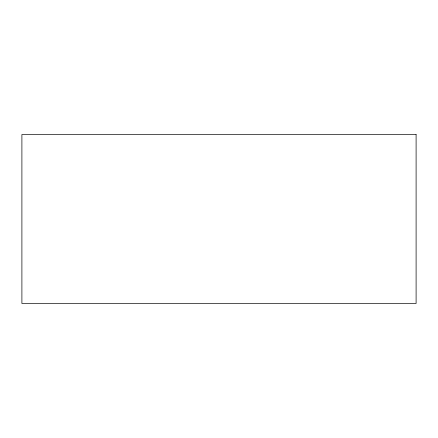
<?xml version="1.0" encoding="UTF-8"?>
<svg xmlns="http://www.w3.org/2000/svg" width="438" height="438" viewBox="0 0 438 438"><rect width="100%" height="100%" fill="white"/><g stroke="black" fill="none" stroke-linecap="round" stroke-linejoin="round"><path stroke-width="0.66" d="M416.1 134.526L21.9 134.526L21.9 303.474L416.1 303.474L416.1 134.526"/></g></svg>
